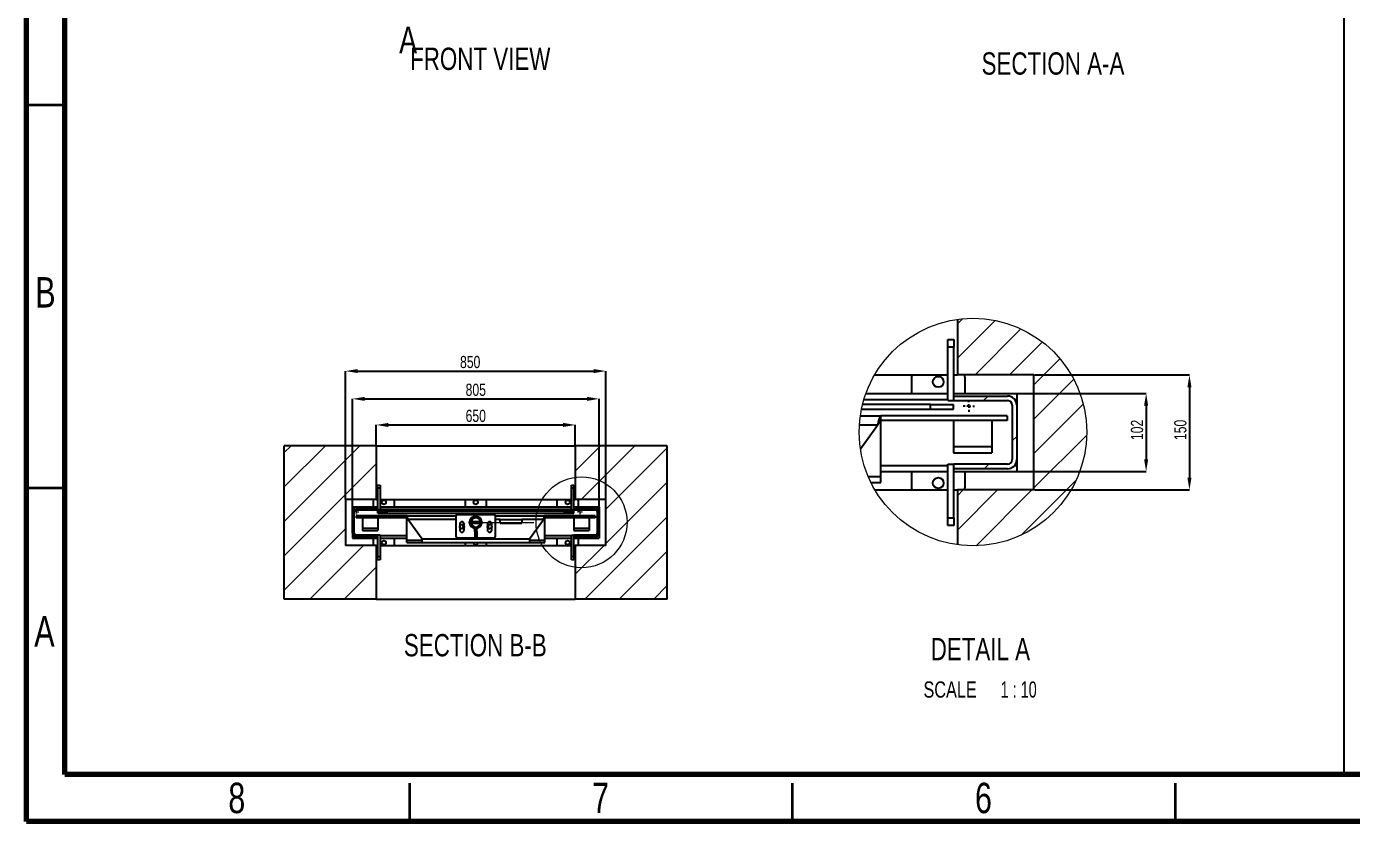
# Model space of a CAD drawing. Header units: millimetres. Extents: x 15 to 1268, y -316 to 292.
# Drawn here: x 442.2 to 615.3, y 2.1 to 105.9 of the extents above; entities that cross this region are included whole.
import ezdxf

# ---------------------------------------------------------------- set-up
doc = ezdxf.new("R2010")
doc.units = ezdxf.units.MM
doc.header["$PDSIZE"] = -1
doc.linetypes.add('CENTERX2', pattern=[20.32, 12.7, -2.54, 2.54, -2.54])
doc.layers.add('FORMAT', color=7, linetype='Continuous')
doc.styles.add('SLDTEXTSTYLE0', font='TXT', dxfattribs={"width": 0.75})
doc.styles.add('SLDTEXTSTYLE12', font='TXT', dxfattribs={"width": 0.666667})
doc.dimstyles.new('SLDDIMSTYLE2', dxfattribs={"dimtxt": 1.5875, "dimasz": 1.5875, "dimexe": 0, "dimexo": 0.0625, "dimgap": 0.396875, "dimtad": 1, "dimdec": 0, "dimlfac": 25, "dimrnd": 1e-09, "dimzin": 12, "dimdsep": 46, "dimtxsty": 'SLDTEXTSTYLE0', "dimsah": 1, "dimcen": 0.09, "dimadec": 0, "dimazin": 3, "dimtfac": 1, "dimtdec": 0, "dimtofl": 0, "dimtmove": 0, "dimatfit": 3, "dimfxl": 1, "dimfrac": 2, "dimtolj": 1, "dimtzin": 12, "dimarcsym": 0})
doc.dimstyles.new('SLDDIMSTYLE3', dxfattribs={"dimtxt": 1.5875, "dimasz": 1.5875, "dimexe": 0, "dimexo": 0.0625, "dimgap": 0.396875, "dimtad": 1, "dimdec": 0, "dimlfac": 10, "dimrnd": 1e-09, "dimzin": 12, "dimdsep": 46, "dimtxsty": 'SLDTEXTSTYLE0', "dimsah": 1, "dimcen": 0.09, "dimadec": 0, "dimazin": 3, "dimtfac": 1, "dimtdec": 0, "dimtofl": 0, "dimtmove": 0, "dimatfit": 3, "dimfxl": 1, "dimfrac": 2, "dimtolj": 1, "dimtzin": 12, "dimarcsym": 0})
pattern_1 = [(45, (427.2426, -2.8933), (-2.24506, 2.24506), [])]
pattern_2 = [(45, (427.243, -2.893), (-6.7352, 6.7352), []), (45, (431.733, -2.893), (-6.7352, 6.7352), [])]
pattern_3 = [(45, (427.2426, -2.8933), (-1.122532, 1.122532), [])]

# ---------------------------------------------------------------- blocks, each defined once
blk = doc.blocks.new('*D769')
at = {"layer": 'Defpoints', "color": 0}
for p in [(517.01, 57.27), (484.81, 42.56), (517.01, 42.56)]:
    blk.add_point(p, dxfattribs=at)
at = {"layer": 'FORMAT', "color": 0, "lineweight": -2}
for p, q in [((484.81, 42.62), (484.81, 57.27)), ((486.39, 57.27), (515.42, 57.27)), ((517.01, 42.62), (517.01, 57.27))]:
    blk.add_line(p, q, dxfattribs=at)
at = {"layer": 'FORMAT', "color": 0}
for points in [[(486.39, 57.54), (486.39, 57.01), (484.81, 57.27)], [(515.42, 57.54), (515.42, 57.01), (517.01, 57.27)]]:
    blk.add_solid(points, dxfattribs=at)
at = {"layer": 'FORMAT', "color": 0, "insert": (500.91, 59.25), "char_height": 1.587, "attachment_point": 2, "style": 'SLDTEXTSTYLE0'}
blk.add_mtext('\\A1;805', dxfattribs=at)
blk = doc.blocks.new('*D770')
at = {"layer": 'Defpoints', "color": 0}
for p in [(517.91, 60.9), (483.91, 44.14), (517.91, 44.14)]:
    blk.add_point(p, dxfattribs=at)
at = {"layer": 'FORMAT', "color": 0, "lineweight": -2}
for p, q in [((483.91, 44.2), (483.91, 60.9)), ((485.49, 60.9), (516.32, 60.9)), ((517.91, 44.2), (517.91, 60.9))]:
    blk.add_line(p, q, dxfattribs=at)
at = {"layer": 'FORMAT', "color": 0}
for points in [[(485.49, 61.16), (485.49, 60.64), (483.91, 60.9)], [(516.32, 61.16), (516.32, 60.64), (517.91, 60.9)]]:
    blk.add_solid(points, dxfattribs=at)
at = {"layer": 'FORMAT', "color": 0, "insert": (500.18, 62.88), "char_height": 1.587, "attachment_point": 2, "style": 'SLDTEXTSTYLE0'}
blk.add_mtext('\\A1;850', dxfattribs=at)
blk = doc.blocks.new('*D771')
at = {"layer": 'Defpoints', "color": 0}
for p in [(513.91, 53.87), (487.91, 51.14), (513.91, 51.14)]:
    blk.add_point(p, dxfattribs=at)
at = {"layer": 'FORMAT', "color": 0, "lineweight": -2}
for p, q in [((487.91, 51.2), (487.91, 53.87)), ((489.49, 53.87), (512.32, 53.87)), ((513.91, 51.2), (513.91, 53.87))]:
    blk.add_line(p, q, dxfattribs=at)
at = {"layer": 'FORMAT', "color": 0}
for points in [[(489.49, 54.13), (489.49, 53.6), (487.91, 53.87)], [(512.32, 54.13), (512.32, 53.6), (513.91, 53.87)]]:
    blk.add_solid(points, dxfattribs=at)
at = {"layer": 'FORMAT', "color": 0, "insert": (500.91, 55.85), "char_height": 1.587, "attachment_point": 2, "style": 'SLDTEXTSTYLE0'}
blk.add_mtext('\\A1;650', dxfattribs=at)
blk = doc.blocks.new('SW_CENTERMARKSYMBOL_8')
at = {"layer": 'FORMAT', "color": 0}
for p, q in [((-0.2, 0), (-0.3, 0)), ((0, 0), (-0.1, 0)), ((0, 0.2), (0, 0.3)), ((0, 0), (0, 0.1)), ((0, 0), (0, -0.1)), ((0, 0), (0.1, 0)), ((0.2, 0), (0.3, 0)), ((0, -0.2), (0, -0.3))]:
    blk.add_line(p, q, dxfattribs=at)
blk = doc.blocks.new('SW_CENTERMARKSYMBOL_9')
at = {"layer": 'FORMAT', "color": 0}
for p, q in [((-0.2, 0), (-0.3, 0)), ((0, 0), (-0.1, 0)), ((0, 0.2), (0, 0.3)), ((0, 0), (0, 0.1)), ((0, 0), (0, -0.1)), ((0, 0), (0.1, 0)), ((0.2, 0), (0.3, 0)), ((0, -0.2), (0, -0.3))]:
    blk.add_line(p, q, dxfattribs=at)
blk = doc.blocks.new('SW_HATCH_1')
at = {"color": 0, "linetype": 'Continuous', "lineweight": 18}
for p, q in [((0, 0), (0.65, 0.65)), ((0, -4.49), (4.92, 0.43)), ((2.29, -6.69), (8.3, -0.68)), ((6.78, -6.69), (11.1, -2.37)), ((10, -7.96), (13.39, -4.57)), ((10, -12.45), (15.2, -7.25)), ((3.43, -10.04), (4.03, -9.44)), ((10, -16.94), (16.44, -10.5)), ((7.15, -15.3), (7.75, -14.7)), ((10, -21.43), (16.89, -14.55)), ((3.51, -18.94), (4.11, -18.34)), ((8.31, -27.61), (15.5, -20.42)), ((0, -22.45), (0.76, -21.69)), ((0, -26.94), (5.25, -21.69)), ((2.44, -29), (9.74, -21.69))]:
    blk.add_line(p, q, dxfattribs=at)
blk = doc.blocks.new('*D772')
at = {"layer": 'Defpoints', "color": 0}
for p in [(571.55, 57.99), (571.55, 47.79), (588.45, 47.79)]:
    blk.add_point(p, dxfattribs=at)
at = {"layer": 'FORMAT', "color": 0, "lineweight": -2}
for p, q in [((571.61, 57.99), (588.45, 57.99)), ((588.45, 56.4), (588.45, 49.38)), ((571.61, 47.79), (588.45, 47.79))]:
    blk.add_line(p, q, dxfattribs=at)
at = {"layer": 'FORMAT', "color": 0}
for points in [[(588.18, 56.4), (588.71, 56.4), (588.45, 57.99)], [(588.18, 49.38), (588.71, 49.38), (588.45, 47.79)]]:
    blk.add_solid(points, dxfattribs=at)
at = {"layer": 'FORMAT', "color": 0, "insert": (586.46, 53.22), "char_height": 1.587, "attachment_point": 2, "rotation": 90, "style": 'SLDTEXTSTYLE0'}
blk.add_mtext('\\A1;102', dxfattribs=at)
blk = doc.blocks.new('*D773')
at = {"layer": 'Defpoints', "color": 0}
for p in [(573.8, 60.39), (573.8, 45.39), (594.1, 45.39)]:
    blk.add_point(p, dxfattribs=at)
at = {"layer": 'FORMAT', "color": 0, "lineweight": -2}
for p, q in [((573.86, 60.39), (594.1, 60.39)), ((594.1, 58.8), (594.1, 46.98)), ((573.86, 45.39), (594.1, 45.39))]:
    blk.add_line(p, q, dxfattribs=at)
at = {"layer": 'FORMAT', "color": 0}
for points in [[(593.84, 58.8), (594.37, 58.8), (594.1, 60.39)], [(593.84, 46.98), (594.37, 46.98), (594.1, 45.39)]]:
    blk.add_solid(points, dxfattribs=at)
at = {"layer": 'FORMAT', "color": 0, "insert": (592.12, 53.22), "char_height": 1.587, "attachment_point": 2, "rotation": 90, "style": 'SLDTEXTSTYLE0'}
blk.add_mtext('\\A1;150', dxfattribs=at)
blk = doc.blocks.new('SW_NOTE_0_35')
at = {"layer": 'FORMAT', "color": 0, "attachment_point": 2}
for s, insert, char_height, style in [('DETAIL A', (7.82, 3.75), 2.91, 'SLDTEXTSTYLE0'), ('SCALE', (3.87, -1.92), 2.117, 'SLDTEXTSTYLE0'), ('1 : 10', (12.82, -1.92), 2.117, 'SLDTEXTSTYLE12')]:
    blk.add_mtext(s, dxfattribs=dict(at, insert=insert, char_height=char_height, style=style))
blk = doc.blocks.new('SW_CENTERMARKSYMBOL_10')
at = {"layer": 'FORMAT', "color": 0}
for p, q in [((-0.5, 0), (-0.75, 0)), ((0, 0), (-0.25, 0)), ((0, 0.5), (0, 0.75)), ((0, 0), (0, 0.25)), ((0, 0), (0, -0.25)), ((0, 0), (0.25, 0)), ((0.5, 0), (0.75, 0)), ((0, -0.5), (0, -0.75))]:
    blk.add_line(p, q, dxfattribs=at)

msp = doc.modelspace()

# ---------------------------------------------------------------- hatches: boundary and pattern name
at = {"linetype": 'Continuous', "lineweight": 18}
h = msp.add_hatch(dxfattribs=at)
h.set_pattern_fill('ANSI31', scale=0.5, style=0)
h.set_pattern_definition(pattern_3)
edge = h.paths.add_edge_path(flags=0)
edge.add_line((501.52118245, 41.2252538), (501.70244117, 41.2252538))
edge.add_arc((500.9067423, 41.14240874), 0.8, 5.9439962199, 174.0560037801)
edge.add_line((500.11104342, 41.2252538), (500.29230215, 41.2252538))
edge.add_arc((500.9067423, 41.14240874), 0.62, 7.6788897478, 172.3211102522, ccw=False)
h = msp.add_hatch(dxfattribs=at)
h.set_pattern_fill('ANSI32', style=0)
h.set_pattern_definition(pattern_2)
edge = h.paths.add_edge_path(flags=0)
edge.add_arc((500.9067423, 41.14240874), 0.6, 7.9364752921, 172.0635247079)
edge.add_line((500.31248924, 41.2252538), (501.50099535, 41.2252538))
h = msp.add_hatch(dxfattribs=at)
h.set_pattern_fill('ANSI31', scale=0.5, style=0)
h.set_pattern_definition(pattern_3)
edge = h.paths.add_edge_path(flags=0)
edge.add_line((501.70244117, 41.05956369), (501.52118245, 41.05956369))
edge.add_arc((500.9067423, 41.14240874), 0.62, 187.6788897478, 352.3211102522, ccw=False)
edge.add_line((500.29230215, 41.05956369), (500.11104342, 41.05956369))
edge.add_arc((500.9067423, 41.14240874), 0.8, 185.9439962199, 354.0560037801)
h = msp.add_hatch(dxfattribs=at)
h.set_pattern_fill('ANSI32', style=0)
h.set_pattern_definition(pattern_2)
edge = h.paths.add_edge_path(flags=0)
edge.add_arc((500.9067423, 41.14240874), 0.6, 187.9364752921, 352.063524708)
edge.add_line((501.50099535, 41.05956369), (500.31248924, 41.05956369))
h = msp.add_hatch(dxfattribs=at)
h.set_pattern_fill('ANSI31', scale=0.5, style=0)
h.set_pattern_definition(pattern_3)
h.paths.add_polyline_path([(500.7867423, 39.94193067), (501.0267423, 39.94193067), (501.0267423, 40.34240874), (500.7867423, 40.34240874)], flags=0)
h = msp.add_hatch(dxfattribs=at)
h.set_pattern_fill('ANSI32', style=0)
h.set_pattern_definition(pattern_2)
h.paths.add_polyline_path([(506.9067423, 41.04240874), (506.9067423, 41.52240874), (504.1067423, 41.52240874), (504.1067423, 41.04240874)], flags=0)
at = {"layer": 'FORMAT', "linetype": 'Continuous', "lineweight": 18}
h = msp.add_hatch(dxfattribs=at)
h.set_pattern_fill('ANSI31', color=256, style=0)
h.set_pattern_definition(pattern_1)
h.paths.add_polyline_path([(475.9067423, 51.14240874), (475.9067423, 31.14240874), (487.9067423, 31.14240874), (487.9067423, 38.14240874), (483.9067423, 38.14240874), (483.9067423, 44.14240874), (487.9067423, 44.14240874), (487.9067423, 51.14240874)], flags=0)
h = msp.add_hatch(dxfattribs=at)
h.set_pattern_fill('ANSI31', color=256, style=0)
h.set_pattern_definition(pattern_1)
h.paths.add_polyline_path([(513.9067423, 31.14240874), (525.9067423, 31.14240874), (525.9067423, 51.14240874), (513.9067423, 51.14240874), (513.9067423, 44.14240874), (517.9067423, 44.14240874), (517.9067423, 38.14240874), (513.9067423, 38.14240874)], flags=0)
h = msp.add_hatch(dxfattribs=at)
h.set_pattern_fill('ANSI32', color=256, style=0)
h.set_pattern_definition(pattern_2)
edge = h.paths.add_edge_path(flags=0)
edge.add_arc((485.2867423, 42.56240874), 0.24, 90, 180, ccw=False)
edge.add_line((485.2867423, 42.80240874), (488.0867423, 42.80240874))
edge.add_line((488.0867423, 42.80240874), (488.0867423, 43.04240874))
edge.add_line((488.0867423, 43.04240874), (485.2867423, 43.04240874))
edge.add_arc((485.2867423, 42.56240874), 0.48, 90, 180)
edge.add_line((484.8067423, 42.56240874), (484.8067423, 39.72240874))
edge.add_arc((485.2867423, 39.72240874), 0.48, 180, 270)
edge.add_line((485.2867423, 39.24240874), (488.0867423, 39.24240874))
edge.add_line((488.0867423, 39.24240874), (488.0867423, 39.48240874))
edge.add_line((488.0867423, 39.48240874), (485.2867423, 39.48240874))
edge.add_arc((485.2867423, 39.72240874), 0.24, 180, 270, ccw=False)
edge.add_line((485.0467423, 39.72240874), (485.0467423, 42.56240874))
h = msp.add_hatch(dxfattribs=at)
h.set_pattern_fill('ANSI32', color=256, style=0)
h.set_pattern_definition(pattern_2)
edge = h.paths.add_edge_path(flags=0)
edge.add_arc((516.5267423, 39.72240874), 0.24, 270, 360, ccw=False)
edge.add_line((516.5267423, 39.48240874), (513.7267423, 39.48240874))
edge.add_line((513.7267423, 39.48240874), (513.7267423, 39.24240874))
edge.add_line((513.7267423, 39.24240874), (516.5267423, 39.24240874))
edge.add_arc((516.5267423, 39.72240874), 0.48, 270, 360)
edge.add_line((517.0067423, 39.72240874), (517.0067423, 42.56240874))
edge.add_arc((516.5267423, 42.56240874), 0.48, 0, 90)
edge.add_line((516.5267423, 43.04240874), (513.7267423, 43.04240874))
edge.add_line((513.7267423, 43.04240874), (513.7267423, 42.80240874))
edge.add_line((513.7267423, 42.80240874), (516.5267423, 42.80240874))
edge.add_arc((516.5267423, 42.56240874), 0.24, 0, 90, ccw=False)
edge.add_line((516.7667423, 42.56240874), (516.7667423, 39.72240874))

# ---------------------------------------------------------------- linework, layer by layer
at = {"color": 7, "linetype": 'Continuous', "lineweight": 70}
for p, q in [((442.24263213, 2.10668072), (442.24263213, 289.10668072)), ((447.24263213, 8.24020573), (447.24263213, 285.24020573)), ((836.64510425, 8.24020573), (447.24263213, 8.24020573)), ((842.24263213, 2.10668072), (442.24263213, 2.10668072))]:
    msp.add_line(p, q, dxfattribs=at)
at = {"color": 7, "linetype": 'Continuous', "lineweight": 35}
for p, q in [((447.24263213, 95.60668072), (442.24263213, 95.60668072)), ((447.24263213, 45.60668072), (442.24263213, 45.60668072)), ((492.24263213, 7.10668072), (492.24263213, 2.10668072)), ((542.24263213, 7.10668072), (542.24263213, 2.10668072)), ((592.24263213, 7.10668072), (592.24263213, 2.10668072))]:
    msp.add_line(p, q, dxfattribs=at)
at = {"color": 7, "linetype": 'Continuous', "lineweight": 25}
for p, q in [((563.80115843, 67.65103804), (563.80115843, 60.39003151)), ((562.55115962, 65.04003125), (563.35115826, 65.04003125)), ((562.55115962, 64.04003146), (562.55115962, 65.04003125)), ((563.35115826, 64.04003146), (562.55115962, 64.04003146)), ((562.55115962, 57.04003105), (562.55115962, 64.04003146)), ((563.35115826, 65.04003125), (563.35115826, 64.04003146)), ((563.35115826, 57.64003115), (563.35115826, 64.04003146)), ((552.98440552, 60.39003151), (562.55115962, 60.39003151)), ((557.80115819, 59.99003144), (557.80115819, 57.99003112)), ((563.35115826, 60.39003151), (563.80115843, 60.39003151)), ((573.80116081, 60.39003151), (563.80115843, 60.39003151)), ((564.80115748, 57.99003112), (564.80115748, 59.99003144)), ((573.80116081, 45.39003091), (573.80116081, 60.39003151)), ((551.86478591, 57.99003112), (562.55115962, 57.99003112)), ((563.35115826, 57.99003112), (571.551157, 57.99003112)), ((563.35115826, 57.04003105), (563.35115826, 57.64003115)), ((563.35115826, 57.64003115), (570.35116053, 57.64003115)), ((571.551157, 57.99003112), (571.551157, 57.19003136)), ((571.551157, 57.19003136), (571.551157, 56.44003133)), ((551.28528571, 55.94003125), (560.30115879, 55.94003125)), ((560.30115879, 56.54003116), (551.42226315, 56.54003116)), ((560.30115879, 56.54003116), (563.30115891, 56.54003116)), ((560.30115879, 55.94003125), (560.30115879, 56.54003116)), ((560.30115879, 55.94003125), (563.30115891, 55.94003125)), ((562.55115962, 57.04003105), (563.35115826, 57.04003105)), ((563.30115891, 55.94003125), (563.30115891, 56.54003116)), ((563.35115826, 57.04003105), (570.35116053, 57.04003105)), ((570.95115876, 56.44003133), (570.95115876, 49.3400311)), ((571.551157, 56.44003133), (571.551157, 49.3400311)), ((551.1280278, 55.04003128), (553.80115903, 55.04003128)), ((551.13734102, 50.76396501), (553.36637592, 53.84003118)), ((553.80115903, 54.44003119), (553.80115903, 55.04003128)), ((570.30115819, 55.04003128), (553.80115903, 55.04003128)), ((553.80115903, 47.14003111), (553.80115903, 54.44003119)), ((570.30115819, 54.44003119), (553.80115903, 54.44003119)), ((563.30115891, 54.44003119), (563.30115891, 51.04003119)), ((568.3011601, 54.44003119), (568.3011601, 51.04003119)), ((570.30115819, 55.04003128), (570.30115819, 54.44003119)), ((487.9067423, 51.14240874), (475.9067423, 51.14240874)), ((475.9067423, 31.14240874), (475.9067423, 51.14240874)), ((487.9067423, 51.14240874), (487.9067423, 44.14240874)), ((487.9067423, 51.14240874), (513.9067423, 51.14240874)), ((513.9067423, 51.14240874), (513.9067423, 44.14240874)), ((525.9067423, 51.14240874), (513.9067423, 51.14240874)), ((525.9067423, 31.14240874), (525.9067423, 51.14240874)), ((563.30115891, 51.04003119), (568.3011601, 51.04003119)), ((563.30115891, 51.04003119), (563.30115891, 50.24003124)), ((563.30115891, 50.24003124), (568.3011601, 50.24003124)), ((568.3011601, 51.04003119), (568.3011601, 50.24003124)), ((562.55115962, 48.74003137), (563.35115826, 48.74003137)), ((562.55115962, 41.74003097), (562.55115962, 48.74003137)), ((563.35115826, 48.14003127), (563.35115826, 48.74003137)), ((570.35116053, 48.74003137), (563.35115826, 48.74003137)), ((571.551157, 49.3400311), (571.551157, 48.59003107)), ((571.551157, 48.59003107), (571.551157, 47.79003131)), ((553.80115903, 47.79003131), (562.55115962, 47.79003131)), ((553.80115903, 46.34003135), (553.80115903, 47.14003111)), ((557.80115819, 47.79003131), (557.80115819, 45.79003098)), ((563.35115826, 41.74003097), (563.35115826, 48.14003127)), ((570.35116053, 48.14003127), (563.35115826, 48.14003127)), ((563.35115826, 47.79003131), (571.551157, 47.79003131)), ((564.80115748, 45.79003098), (564.80115748, 47.79003131)), ((488.0867423, 46.00240874), (488.4067423, 46.00240874)), ((488.0867423, 45.60240874), (488.0867423, 46.00240874)), ((488.0867423, 45.60240874), (488.0867423, 43.04240874)), ((488.4067423, 45.60240874), (488.0867423, 45.60240874)), ((488.4067423, 46.00240874), (488.4067423, 45.60240874)), ((488.4067423, 45.60240874), (488.4067423, 42.80240874)), ((513.4067423, 46.00240874), (513.7267423, 46.00240874)), ((513.4067423, 45.60240874), (513.4067423, 46.00240874)), ((513.7267423, 45.60240874), (513.4067423, 45.60240874)), ((513.4067423, 42.80240874), (513.4067423, 45.60240874)), ((513.7267423, 46.00240874), (513.7267423, 45.60240874)), ((513.7267423, 43.04240874), (513.7267423, 45.60240874)), ((552.52150393, 46.34003135), (553.80115903, 46.34003135)), ((553.03585923, 45.39003091), (562.55115962, 45.39003091)), ((563.35115826, 45.39003091), (563.80115843, 45.39003091)), ((563.80115843, 45.39003091), (563.80115843, 38.21701127)), ((573.80116081, 45.39003091), (563.80115843, 45.39003091)), ((487.9067423, 44.14240874), (483.9067423, 44.14240874)), ((483.9067423, 44.14240874), (483.9067423, 38.14240874)), ((487.5067423, 43.98240874), (487.5067423, 43.18240874)), ((487.9067423, 44.14240874), (488.0867423, 44.14240874)), ((488.4067423, 44.14240874), (513.4067423, 44.14240874)), ((490.3067423, 43.18240874), (490.3067423, 43.98240874)), ((499.5067423, 43.98240874), (499.5067423, 43.18240874)), ((502.3067423, 43.18240874), (502.3067423, 43.98240874)), ((511.5067423, 43.98240874), (511.5067423, 43.18240874)), ((513.7267423, 44.14240874), (513.9067423, 44.14240874)), ((517.9067423, 44.14240874), (513.9067423, 44.14240874)), ((514.3067423, 43.18240874), (514.3067423, 43.98240874)), ((517.9067423, 38.14240874), (517.9067423, 44.14240874)), ((484.8067423, 43.18240874), (484.8067423, 42.86240874)), ((484.8067423, 43.18240874), (488.0867423, 43.18240874)), ((484.8067423, 42.86240874), (484.8067423, 42.56240874)), ((484.8067423, 39.72240874), (484.8067423, 42.56240874)), ((485.0467423, 39.72240874), (485.0467423, 42.56240874)), ((485.2867423, 43.04240874), (488.0867423, 43.04240874)), ((485.2867423, 42.80240874), (488.0867423, 42.80240874)), ((485.3067423, 42.00240874), (485.3067423, 41.76240874)), ((491.9067423, 42.00240874), (485.3067423, 42.00240874)), ((491.9067423, 41.76240874), (485.3067423, 41.76240874)), ((486.1067423, 41.76240874), (486.1067423, 40.40240874)), ((488.0867423, 43.04240874), (488.0867423, 42.80240874)), ((488.4067423, 42.80240874), (488.0867423, 42.80240874)), ((488.1067423, 42.60240874), (489.3067423, 42.60240874)), ((488.1067423, 42.36240874), (488.1067423, 42.60240874)), ((488.1067423, 42.36240874), (489.3067423, 42.36240874)), ((488.1067423, 41.76240874), (488.1067423, 40.40240874)), ((488.4067423, 43.18240874), (513.4067423, 43.18240874)), ((512.5067423, 42.60240874), (489.3067423, 42.60240874)), ((489.3067423, 42.60240874), (489.3067423, 42.36240874)), ((489.3067423, 42.36240874), (512.5067423, 42.36240874)), ((491.9067423, 42.00240874), (498.31595446, 42.00240874)), ((491.9067423, 41.76240874), (491.9067423, 42.00240874)), ((491.9067423, 38.84240874), (491.9067423, 41.76240874)), ((498.3067423, 41.94240874), (498.3067423, 39.34240874)), ((503.3067423, 42.14240874), (498.5067423, 42.14240874)), ((503.49753014, 42.00240874), (509.9067423, 42.00240874)), ((503.5067423, 39.34240874), (503.5067423, 41.94240874)), ((509.9067423, 41.76240874), (509.9067423, 42.00240874)), ((516.5067423, 42.00240874), (509.9067423, 42.00240874)), ((509.9067423, 38.84240874), (509.9067423, 41.76240874)), ((516.5067423, 41.76240874), (509.9067423, 41.76240874)), ((512.5067423, 42.60240874), (513.7067423, 42.60240874)), ((512.5067423, 42.36240874), (512.5067423, 42.60240874)), ((512.5067423, 42.36240874), (513.7067423, 42.36240874)), ((513.4067423, 42.80240874), (513.7267423, 42.80240874)), ((513.7067423, 42.36240874), (513.7067423, 42.60240874)), ((513.7067423, 41.76240874), (513.7067423, 40.40240874)), ((513.7267423, 43.18240874), (517.0067423, 43.18240874)), ((513.7267423, 42.80240874), (513.7267423, 43.04240874)), ((513.7267423, 43.04240874), (516.5267423, 43.04240874)), ((513.7267423, 42.80240874), (516.5267423, 42.80240874)), ((515.7067423, 41.76240874), (515.7067423, 40.40240874)), ((516.5067423, 42.00240874), (516.5067423, 41.76240874)), ((516.7667423, 42.56240874), (516.7667423, 39.72240874)), ((517.0067423, 43.18240874), (517.0067423, 42.86240874)), ((517.0067423, 42.86240874), (517.0067423, 42.56240874)), ((517.0067423, 42.56240874), (517.0067423, 39.72240874)), ((562.55115962, 41.74003097), (563.35115826, 41.74003097)), ((562.55115962, 40.74003118), (562.55115962, 41.74003097)), ((563.35115826, 41.74003097), (563.35115826, 40.74003118)), ((486.1067423, 40.40240874), (488.1067423, 40.40240874)), ((486.1067423, 40.40240874), (486.1067423, 40.08240874)), ((486.1067423, 40.08240874), (488.1067423, 40.08240874)), ((488.1067423, 40.40240874), (488.1067423, 40.08240874)), ((492.08065534, 41.52240874), (493.9067423, 39.00240874)), ((498.8267423, 40.94240874), (498.8267423, 40.14240874)), ((499.2467423, 40.35992163), (499.2467423, 40.84489585)), ((499.3867423, 40.14240874), (499.3867423, 40.94240874)), ((500.29230215, 41.2252538), (500.11104342, 41.2252538)), ((500.11104342, 41.05956369), (500.29230215, 41.05956369)), ((501.50099535, 41.2252538), (500.31248924, 41.2252538)), ((500.31248924, 41.05956369), (501.50099535, 41.05956369)), ((500.7867423, 39.94193067), (500.7867423, 40.34240874)), ((500.7867423, 40.34240874), (501.0267423, 40.34240874)), ((501.0267423, 39.94193067), (500.7867423, 39.94193067)), ((500.7867423, 39.94193067), (500.7867423, 39.14240874)), ((501.0267423, 39.94193067), (501.0267423, 40.34240874)), ((501.0267423, 39.94193067), (501.0267423, 39.14240874)), ((501.70244117, 41.2252538), (501.52118245, 41.2252538)), ((501.52118245, 41.05956369), (501.70244117, 41.05956369)), ((502.4267423, 40.94240874), (502.4267423, 40.14240874)), ((502.5667423, 40.35992163), (502.5667423, 40.84489585)), ((502.9867423, 40.14240874), (502.9867423, 40.94240874)), ((504.1067423, 41.04240874), (504.1067423, 41.52240874)), ((504.1067423, 41.52240874), (506.9067423, 41.52240874)), ((504.1067423, 41.04240874), (506.9067423, 41.04240874)), ((506.9067423, 41.52240874), (506.9067423, 41.04240874)), ((507.9067423, 39.00240874), (509.73282925, 41.52240874)), ((513.7067423, 40.40240874), (515.7067423, 40.40240874)), ((513.7067423, 40.40240874), (513.7067423, 40.08240874)), ((513.7067423, 40.08240874), (515.7067423, 40.08240874)), ((515.7067423, 40.40240874), (515.7067423, 40.08240874)), ((563.35115826, 40.74003118), (562.55115962, 40.74003118)), ((487.9067423, 38.14240874), (483.9067423, 38.14240874)), ((484.8067423, 39.72240874), (484.8067423, 39.42240874)), ((484.8067423, 39.42240874), (484.8067423, 39.10240874)), ((484.8067423, 39.10240874), (488.0867423, 39.10240874)), ((488.0867423, 39.48240874), (485.2867423, 39.48240874)), ((488.0867423, 39.24240874), (485.2867423, 39.24240874)), ((487.5067423, 39.10240874), (487.5067423, 38.30240874)), ((487.9067423, 38.14240874), (487.9067423, 31.14240874)), ((487.9067423, 38.14240874), (488.0867423, 38.14240874)), ((488.4067423, 39.48240874), (488.0867423, 39.48240874)), ((488.0867423, 39.48240874), (488.0867423, 39.24240874)), ((488.0867423, 39.24240874), (488.0867423, 36.68240874)), ((488.4067423, 39.48240874), (488.4067423, 36.68240874)), ((488.4067423, 39.10240874), (491.9067423, 39.10240874)), ((488.4067423, 38.14240874), (513.4067423, 38.14240874)), ((490.3067423, 38.30240874), (490.3067423, 39.10240874)), ((491.9067423, 38.52240874), (491.9067423, 38.84240874)), ((491.9067423, 38.52240874), (493.9067423, 38.52240874)), ((493.9067423, 39.00240874), (507.9067423, 39.00240874)), ((493.9067423, 38.52240874), (493.9067423, 39.00240874)), ((493.9067423, 38.52240874), (507.9067423, 38.52240874)), ((498.5067423, 39.14240874), (503.3067423, 39.14240874)), ((499.5067423, 38.52240874), (499.5067423, 38.30240874)), ((501.0267423, 39.14240874), (500.7867423, 39.14240874)), ((502.3067423, 38.30240874), (502.3067423, 38.52240874)), ((507.9067423, 39.00240874), (507.9067423, 38.52240874)), ((507.9067423, 38.52240874), (509.9067423, 38.52240874)), ((509.9067423, 39.10240874), (513.4067423, 39.10240874)), ((509.9067423, 38.52240874), (509.9067423, 38.84240874)), ((511.5067423, 39.10240874), (511.5067423, 38.30240874)), ((513.4067423, 39.48240874), (513.7267423, 39.48240874)), ((513.4067423, 36.68240874), (513.4067423, 39.48240874)), ((513.7267423, 39.24240874), (513.7267423, 39.48240874)), ((516.5267423, 39.48240874), (513.7267423, 39.48240874)), ((513.7267423, 36.68240874), (513.7267423, 39.24240874)), ((516.5267423, 39.24240874), (513.7267423, 39.24240874)), ((513.7267423, 39.10240874), (517.0067423, 39.10240874)), ((513.7267423, 38.14240874), (513.9067423, 38.14240874)), ((513.9067423, 38.14240874), (513.9067423, 31.14240874)), ((517.9067423, 38.14240874), (513.9067423, 38.14240874)), ((514.3067423, 38.30240874), (514.3067423, 39.10240874)), ((517.0067423, 39.72240874), (517.0067423, 39.42240874)), ((517.0067423, 39.42240874), (517.0067423, 39.10240874)), ((488.0867423, 36.68240874), (488.4067423, 36.68240874)), ((488.0867423, 36.28240874), (488.0867423, 36.68240874)), ((488.4067423, 36.68240874), (488.4067423, 36.28240874)), ((513.4067423, 36.68240874), (513.7267423, 36.68240874)), ((513.4067423, 36.28240874), (513.4067423, 36.68240874)), ((513.7267423, 36.68240874), (513.7267423, 36.28240874)), ((488.4067423, 36.28240874), (488.0867423, 36.28240874)), ((513.7267423, 36.28240874), (513.4067423, 36.28240874)), ((487.9067423, 31.14240874), (475.9067423, 31.14240874)), ((487.9067423, 31.14240874), (513.9067423, 31.14240874)), ((525.9067423, 31.14240874), (513.9067423, 31.14240874))]:
    msp.add_line(p, q, dxfattribs=at)
at = {"color": 8, "linetype": 'Continuous', "lineweight": 25}
for p, q in [((551.60065389, 57.19003136), (562.55115962, 57.19003136)), ((571.28790712, 57.19003136), (571.551157, 57.19003136)), ((553.36637592, 53.84003118), (551.0056535, 53.84003118)), ((553.80115903, 48.59003107), (562.55115962, 48.59003107)), ((571.28790712, 48.59003107), (571.551157, 48.59003107)), ((552.15436912, 47.14003111), (553.80115903, 47.14003111)), ((484.8067423, 42.86240874), (484.91204242, 42.86240874)), ((488.4067423, 42.86240874), (513.4067423, 42.86240874)), ((516.90144218, 42.86240874), (517.0067423, 42.86240874)), ((498.3067423, 41.52240874), (492.08065534, 41.52240874)), ((500.44241483, 41.52240874), (500.41684435, 41.52240874)), ((501.39664024, 41.52240874), (501.37106977, 41.52240874)), ((504.1067423, 41.52240874), (503.5067423, 41.52240874)), ((509.73282925, 41.52240874), (506.9067423, 41.52240874)), ((484.8067423, 39.42240874), (484.91204242, 39.42240874)), ((488.4067423, 39.42240874), (491.9067423, 39.42240874)), ((491.9067423, 38.84240874), (493.9067423, 38.84240874)), ((507.9067423, 38.84240874), (509.9067423, 38.84240874)), ((509.9067423, 39.42240874), (513.4067423, 39.42240874)), ((516.90144218, 39.42240874), (517.0067423, 39.42240874))]:
    msp.add_line(p, q, dxfattribs=at)
at = {"color": 7, "linetype": 'Continuous', "lineweight": 18}
for centre, radius in [((565.83487122, 52.93541207), 14.85686661), ((514.72022673, 41.16000607), 5.94274645)]:
    msp.add_circle(centre, radius, dxfattribs=at)
at = {"color": 7, "linetype": 'Continuous', "lineweight": 25}
for centre, radius in [((561.30115783, 59.49003118), 0.69999984), ((561.30115783, 46.29003125), 0.69999984), ((488.9067423, 43.78240874), 0.28), ((500.9067423, 43.78240874), 0.28), ((512.9067423, 43.78240874), 0.28), ((499.1067423, 40.60240874), 0.28), ((502.7067423, 40.60240874), 0.28), ((488.9067423, 38.50240874), 0.28), ((512.9067423, 38.50240874), 0.28)]:
    msp.add_circle(centre, radius, dxfattribs=at)
for centre, radius, start, end in [((558.80122939, 59.99001577), 1.0000712, 156.4226177528, 179.9991019187), ((563.80101459, 59.99000764), 1.00014288, 0.0013638715, 23.5760983211), ((570.35116073, 56.44003488), 1.19999627, 359.9998304049, 90.0000095123), ((570.35115501, 56.4400273), 0.60000375, 0.0003846622, 89.999473042), ((570.35116268, 49.34002559), 1.19999431, 269.9998970188, 0.000263064), ((570.35115501, 49.34003512), 0.60000375, 270.000526958, 359.9996153378), ((558.80110317, 45.79002031), 0.99994498, 179.9993887234, 203.578891605), ((563.80038884, 45.79018539), 1.00076865, 336.4313778751, 359.9911599322), ((487.9067423, 43.98240874), 0.4, 156.4218215218, 180), ((489.9067423, 43.98240874), 0.4, 0, 23.5781784782), ((499.9067423, 43.98240874), 0.4, 156.4218215218, 180), ((501.9067423, 43.98240874), 0.4, 0, 23.5781784782), ((511.9067423, 43.98240874), 0.4, 156.4218215218, 180), ((513.9067423, 43.98240874), 0.4, 0, 23.5781784782), ((485.2867423, 42.56240874), 0.48, 90, 180), ((485.2867423, 42.56240874), 0.24, 90, 180), ((498.5067423, 41.94240874), 0.2, 90, 180), ((500.9067423, 41.14240874), 0.8, 5.9439962199, 174.0560037801), ((500.9067423, 41.14240874), 0.62, 7.6788897478, 172.3211102522), ((500.9067423, 41.14240874), 0.6, 7.936475292, 172.0635247079), ((503.3067423, 41.94240874), 0.2, 0, 90), ((516.5267423, 42.56240874), 0.48, 0, 90), ((516.5267423, 42.56240874), 0.24, 0, 90), ((499.1067423, 40.94240874), 0.28, 0, 180), ((499.1067423, 40.14240874), 0.28, 180, 0), ((500.9067423, 41.14240874), 0.8, 185.9439962199, 354.0560037801), ((500.9067423, 41.14240874), 0.62, 187.6788897478, 352.3211102522), ((500.9067423, 41.14240874), 0.6, 187.9364752921, 352.063524708), ((502.7067423, 40.94240874), 0.28, 0, 180), ((502.7067423, 40.14240874), 0.28, 180, 0), ((485.2867423, 39.72240874), 0.48, 180, 270), ((485.2867423, 39.72240874), 0.24, 180, 270), ((487.9067423, 38.30240874), 0.4, 180, 203.5781784782), ((489.9067423, 38.30240874), 0.4, 336.4218215218, 0), ((498.5067423, 39.34240874), 0.2, 180, 270), ((499.9067423, 38.30240874), 0.4, 180, 203.5781784782), ((500.9067423, 38.50240874), 0.28, 175.9039562419, 4.0960437581), ((501.9067423, 38.30240874), 0.4, 336.4218215218, 0), ((503.3067423, 39.34240874), 0.2, 270, 0), ((511.9067423, 38.30240874), 0.4, 180, 203.5781784782), ((513.9067423, 38.30240874), 0.4, 336.4218215218, 0), ((516.5267423, 39.72240874), 0.48, 270, 0), ((516.5267423, 39.72240874), 0.24, 270, 0)]:
    msp.add_arc(centre, radius, start, end, dxfattribs=at)
for points, knots in [([(553.80115903, 55.04003128), (553.7845666, 55.03557706), (553.74408154, 55.02470885), (553.69857678, 54.96171056), (553.65168998, 54.87515705), (553.60566596, 54.75694955), (553.55857058, 54.61181345), (553.5118366, 54.44490073), (553.4644674, 54.25853383), (553.41606313, 54.05545704), (553.38341329, 53.91389909), (553.36637592, 53.84003118)], [0, 0, 0, 0, 0.0385738327, 0.0941191344, 0.169002404, 0.2679596172, 0.3837391419, 0.5201862243, 0.6660882424, 0.8257578488, 1, 1, 1, 1]), ([(553.80115903, 54.44003119), (553.76489409, 54.42929639), (553.67751767, 54.40343207), (553.5829369, 54.26706548), (553.48496152, 54.09657433), (553.41489079, 53.94508836), (553.37406014, 53.85667107), (553.36637592, 53.84003118)], [0, 0, 0, 0, 0.1449244663, 0.3491797305, 0.6177799661, 0.9280672626, 1, 1, 1, 1]), ([(492.08065534, 41.52240874), (492.07435753, 41.54971167), (492.06157932, 41.60510913), (492.04250102, 41.68538629), (492.02324118, 41.76149953), (492.0041623, 41.82981774), (491.98490159, 41.88950181), (491.96582265, 41.93779749), (491.94656213, 41.97376894), (491.92693092, 41.9977223), (491.91359527, 42.00081794), (491.9067423, 42.00240874)], [0, 0, 0, 0, 0.1086440468, 0.2204380963, 0.3290912804, 0.4408952851, 0.5495484973, 0.6613525343, 0.7700056693, 0.8818096251, 1, 1, 1, 1]), ([(492.08065534, 41.52240874), (492.06692911, 41.55215766), (492.03947664, 41.61165549), (491.99829445, 41.68874545), (491.9571543, 41.74285318), (491.92654353, 41.761288), (491.90981623, 41.76223476), (491.9067423, 41.76240874)], [0, 0, 0, 0, 0.236729128, 0.4734582342, 0.7100912439, 0.9467242111, 1, 1, 1, 1]), ([(509.9067423, 42.00240874), (509.90044449, 42.00105815), (509.88766627, 41.99831781), (509.86858798, 41.97627883), (509.84932814, 41.9414411), (509.83024926, 41.89417053), (509.81098855, 41.83537746), (509.7919096, 41.76777811), (509.77264909, 41.69219707), (509.75301788, 41.60993285), (509.73968223, 41.55211857), (509.73282925, 41.52240874)], [0, 0, 0, 0, 0.1086440468, 0.2204380963, 0.3290912804, 0.4408952851, 0.5495484973, 0.6613525343, 0.7700056693, 0.8818096251, 1, 1, 1, 1]), ([(509.9067423, 41.76240874), (509.89301606, 41.75917807), (509.8655636, 41.75271673), (509.82438141, 41.7027205), (509.78324125, 41.63052458), (509.75263049, 41.56532677), (509.73590319, 41.52907131), (509.73282925, 41.52240874)], [0, 0, 0, 0, 0.236729128, 0.4734582342, 0.7100912439, 0.9467242111, 1, 1, 1, 1]), ([(500.11104342, 41.05956369), (500.10994283, 41.07177243), (500.10618214, 41.11348909), (500.10618106, 41.17131118), (500.10994217, 41.21303658), (500.11104342, 41.2252538)], [0, 0, 0, 0, 0.2263656487, 0.7734796125, 1, 1, 1, 1]), ([(500.29230215, 41.05956369), (500.29125957, 41.06813154), (500.28666379, 41.10589948), (500.28544261, 41.16381574), (500.29051747, 41.20926914), (500.29230215, 41.2252538)], [0, 0, 0, 0, 0.1598275049, 0.7045354659, 1, 1, 1, 1]), ([(500.31248924, 41.05956369), (500.31148225, 41.06751019), (500.30677842, 41.10462989), (500.3053041, 41.16254985), (500.31058628, 41.20864691), (500.31248924, 41.2252538)], [0, 0, 0, 0, 0.1483994567, 0.6932031011, 1, 1, 1, 1]), ([(501.50099535, 41.2252538), (501.50138997, 41.22231915), (501.5057477, 41.18991163), (501.50888171, 41.13228299), (501.50330331, 41.08084511), (501.50099535, 41.05956369)], [0, 0, 0, 0, 0.0551556815, 0.6090889445, 1, 1, 1, 1]), ([(501.52118245, 41.2252538), (501.52159835, 41.22204531), (501.52583709, 41.18934532), (501.52877693, 41.13171629), (501.52339308, 41.08056616), (501.52118245, 41.05956369)], [0, 0, 0, 0, 0.0602584916, 0.6141380413, 1, 1, 1, 1]), ([(501.70244117, 41.2252538), (501.70291221, 41.2204596), (501.706298, 41.18599957), (501.70815356, 41.1283891), (501.70404533, 41.07889125), (501.70244117, 41.05956369)], [0, 0, 0, 0, 0.0896707169, 0.6445411268, 1, 1, 1, 1])]:
    msp.add_open_spline(points, degree=3, knots=knots, dxfattribs=at)
at = {"layer": 'FORMAT'}
msp.add_line((614.27354991, 117.18372943), (614.27354991, 8.19888565), dxfattribs=at)
at = {"layer": 'FORMAT', "linetype": 'CENTERX2', "lineweight": 18}
msp.add_line((500.17190811, 41.14240874), (508.5067423, 41.14240874), dxfattribs=at)

# ---------------------------------------------------------------- block references
at = {"color": 7, "linetype": 'Continuous', "lineweight": 18}
msp.add_blockref('SW_HATCH_1', (563.80115843, 67.07793491), dxfattribs=at)
at = {"layer": 'FORMAT'}
for name, p in [('SW_CENTERMARKSYMBOL_10', (565.301157, 56.34003113)), ('SW_CENTERMARKSYMBOL_9', (485.3067423, 42.52240874)), ('SW_CENTERMARKSYMBOL_8', (514.5067423, 42.52240874)), ('SW_NOTE_0_35', (558.9808064, 22.31235211))]:
    msp.add_blockref(name, p, dxfattribs=at)

# ---------------------------------------------------------------- texts
at = {"color": 7, "linetype": 'Continuous', "insert": (490.9067423, 105.87606089), "char_height": 3.5, "attachment_point": 1, "style": 'SLDTEXTSTYLE0'}
msp.add_mtext('A', dxfattribs=at)
at = {"color": 7, "linetype": 'Continuous', "lineweight": 0, "attachment_point": 2, "style": 'SLDTEXTSTYLE0'}
for s, insert, char_height in [('SECTION A-A', (576.2824422, 102.50503056), 2.9104166667), ('B', (444.71323396, 73.16683481), 3.96875), ('A', (444.58232027, 28.91683481), 3.96875), ('8', (469.70266908, 7.16683481), 3.96875), ('7', (517.20266908, 7.16683481), 3.96875), ('6', (567.20266908, 7.16683481), 3.96875)]:
    msp.add_mtext(s, dxfattribs=dict(at, insert=insert, char_height=char_height))
at = {"layer": 'FORMAT', "style": 'SLDTEXTSTYLE0'}
for s, insert, char_height, attachment_point in [('FRONT VIEW', (492.33119002, 103.11658443), 2.910416667, 1), ('SECTION B-B', (500.84981388, 26.57329969), 2.9104166667, 2)]:
    msp.add_mtext(s, dxfattribs=dict(at, insert=insert, char_height=char_height, attachment_point=attachment_point))

# ---------------------------------------------------------------- dimensions: what is measured, and where the dimension line sits
at = {"layer": 'FORMAT'}
for base, p1, p2, picture, middle in [((517.9067423, 60.89985955), (483.9067423, 44.14240874), (517.9067423, 44.14240874), '*D770', (500.17882652, 60.89985955)), ((517.0067423, 57.27061359), (484.8067423, 42.56240874), (517.0067423, 42.56240874), '*D769', (500.9067423, 57.27061359)), ((513.9067423, 53.8679181), (487.9067423, 51.14240874), (513.9067423, 51.14240874), '*D771', (500.9067423, 53.8679181))]:
    dim = msp.add_linear_dim(base=base, p1=p1, p2=p2, dimstyle='SLDDIMSTYLE2', dxfattribs=at)
    dim.commit()
    dim.dimension.update_dxf_attribs({"geometry": picture, "text_midpoint": middle, "dimtype": 160})
for base, p1, p2, picture, middle in [((594.10184108, 45.39003121), (573.80116081, 60.39003121), (573.80116081, 45.39003121), '*D773', (594.10184108, 53.2228311)), ((588.44864413, 47.79003121), (571.551157, 57.99003121), (571.551157, 47.79003121), '*D772', (588.44864413, 53.2228311))]:
    dim = msp.add_linear_dim(base=base, p1=p1, p2=p2, angle=90, dimstyle='SLDDIMSTYLE3', dxfattribs=at)
    dim.commit()
    dim.dimension.update_dxf_attribs({"geometry": picture, "text_midpoint": middle, "dimtype": 160})

doc.saveas('drawing.dxf')
